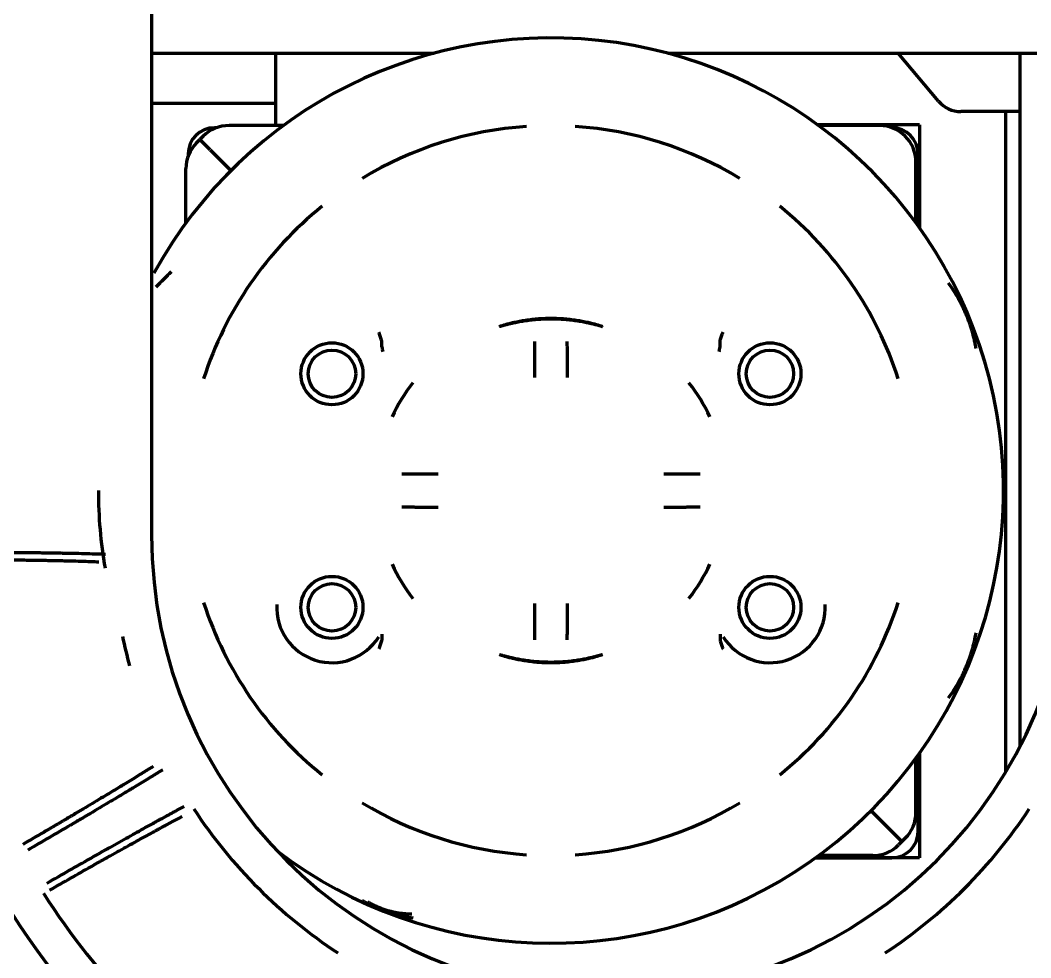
# Model space of a CAD drawing. Header units: inches. Extents: x -3055 to 7244, y 299 to 5591.
# Drawn here: x 3620.6 to 3689.8, y 4455.6 to 4519.8 of the extents above; entities that cross this region are included whole.
import ezdxf

# ---------------------------------------------------------------- set-up
doc = ezdxf.new("R2010")
doc.units = ezdxf.units.IN

msp = doc.modelspace()

# ---------------------------------------------------------------- linework, layer by layer
at = {"linetype": 'Continuous', "lineweight": 70}
for p, q in [((3629.619, 4528.586), (3629.619, 4484.563)), ((3629.619, 4517.563), (3648.969, 4517.563)), ((3638.119, 4512.615), (3638.119, 4517.564)), ((3664.967, 4517.563), (3692.618, 4517.563)), ((3683.519, 4514.278), (3680.762, 4517.563)), ((3689.119, 4513.563), (3689.119, 4517.567)), ((3638.119, 4514.113), (3629.614, 4514.113)), ((3687.119, 4513.563), (3685.051, 4513.563)), ((3689.119, 4513.563), (3687.119, 4513.563)), ((3688.119, 4468.339), (3688.119, 4513.563)), ((3689.119, 4470.133), (3689.119, 4513.563)), ((3634.068, 4512.463), (3633.919, 4512.463)), ((3638.638, 4512.613), (3634.921, 4512.613)), ((3682.219, 4512.663), (3675.23, 4512.663)), ((3679.469, 4512.613), (3675.298, 4512.613)), ((3682.219, 4512.663), (3682.219, 4505.598)), ((3632.701, 4511.429), (3632.927, 4511.655)), ((3633.153, 4511.881), (3632.927, 4511.655)), ((3633.634, 4510.948), (3632.927, 4511.655)), ((3633.634, 4510.948), (3632.927, 4511.655)), ((3632.119, 4510.663), (3632.119, 4510.514)), ((3633.634, 4510.948), (3635.048, 4509.534)), ((3633.634, 4510.948), (3635.048, 4509.534)), ((3682.119, 4505.737), (3682.119, 4510.663)), ((3631.969, 4505.943), (3631.969, 4509.661)), ((3681.969, 4505.943), (3681.969, 4510.113)), ((3645.388, 4497.447), (3645.388, 4497.771)), ((3668.549, 4497.447), (3668.549, 4497.771)), ((3645.388, 4477.78), (3645.388, 4477.456)), ((3668.549, 4477.78), (3668.549, 4477.456)), ((3682.119, 4464.263), (3682.119, 4469.49)), ((3682.219, 4469.629), (3682.219, 4462.463)), ((3681.969, 4465.566), (3681.969, 4469.283)), ((3678.889, 4465.693), (3680.303, 4464.279)), ((3678.889, 4465.693), (3680.303, 4464.279)), ((3681.01, 4463.572), (3680.303, 4464.279)), ((3681.01, 4463.572), (3680.303, 4464.279)), ((3681.01, 4463.572), (3680.784, 4463.346)), ((3681.01, 4463.572), (3681.236, 4463.798)), ((3638.639, 4462.613), (3638.526, 4462.613)), ((3679.016, 4462.613), (3675.299, 4462.613)), ((3638.672, 4462.463), (3638.845, 4462.463)), ((3682.219, 4462.463), (3675.092, 4462.463)), ((3675.092, 4462.463), (3680.319, 4462.463))]:
    msp.add_line(p, q, dxfattribs=at)
for centre, radius in [((3641.969, 4495.613), 2.125), ((3641.969, 4495.613), 1.625), ((3671.969, 4495.613), 2.125), ((3671.969, 4495.613), 1.625), ((3641.969, 4479.613), 2.125), ((3641.969, 4479.613), 1.625), ((3671.969, 4479.613), 2.125), ((3671.969, 4479.613), 1.625)]:
    msp.add_circle(centre, radius, dxfattribs=at)
for centre, radius, start, end in [((3656.969, 4487.613), 31, 232.84125, 151.30687), ((3685.051, 4515.563), 2, 220, 270), ((3633.919, 4510.663), 1.8, 90, 180), ((3634.921, 4510.113), 2.5, 90, 135), ((3656.969, 4487.613), 24.991, 93.82427, 121.17573), ((3656.969, 4487.613), 24.991, 58.82427, 86.17573), ((3679.469, 4510.113), 2.5, 0, 90), ((3680.319, 4510.663), 1.8, 0, 90), ((3634.469, 4509.661), 2.5, 135, 180), ((3656.969, 4487.613), 24.991, 128.82427, 162.14701), ((3656.969, 4487.613), 24.991, 17.85299, 51.17573), ((3656.969, 4487.613), 11.996, 142.00464, 155.16062), ((3656.969, 4487.613), 11.996, 24.83938, 37.99537), ((3656.969, 4487.613), 31, 180, 189.88313), ((3661.119, 4484.563), 64, 180, 0), ((3661.119, 4484.563), 61.472, 180, 0), ((3661.119, 4484.563), 31.5, 180, 0), ((3656.969, 4487.613), 11.996, 204.83938, 217.99536), ((3656.969, 4487.613), 11.996, 322.00464, 335.16062), ((3656.969, 4487.613), 24.991, 197.85299, 231.17573), ((3656.969, 4487.613), 24.991, 308.82427, 342.14701), ((3641.969, 4479.613), 3.788, 177.16731, 327.75157), ((3671.969, 4479.613), 3.788, 212.24843, 2.83269), ((3661.119, 4484.563), 34.207, 191.71605, 195.18526), ((3661.119, 4484.563), 48.553, 189.09025, 350.90976), ((3656.969, 4487.613), 24.991, 238.82427, 266.17573), ((3656.969, 4487.613), 24.991, 273.82427, 301.17573), ((3661.119, 4484.563), 34.207, 213.232, 236.768), ((3661.119, 4484.563), 34.207, 303.232, 326.768), ((3679.469, 4465.566), 2.5, 315, 0), ((3680.319, 4464.263), 1.8, 270, 0), ((3679.016, 4465.113), 2.5, 270, 315), ((3661.119, 4484.563), 45.991, 212.21535, 237.78465), ((3661.119, 4484.563), 45.991, 302.21535, 327.78465)]:
    msp.add_arc(centre, radius, start, end, dxfattribs=at)
for points, knots in [([(3630.959, 4502.597), (3630.783, 4502.422), (3630.608, 4502.246), (3630.346, 4501.984), (3630.258, 4501.896), (3630.084, 4501.722), (3629.996, 4501.635), (3629.909, 4501.547)], [0, 0, 0, 0, 0.5, 0.5, 0.75, 0.75, 1, 1, 1, 1]), ([(3686.089, 4497.353), (3686.072, 4497.453), (3686.054, 4497.554), (3686.014, 4497.753), (3685.993, 4497.853), (3685.924, 4498.15), (3685.873, 4498.347), (3685.759, 4498.736), (3685.696, 4498.93), (3685.593, 4499.218), (3685.557, 4499.313), (3685.483, 4499.503), (3685.406, 4499.692), (3685.324, 4499.878), (3685.239, 4500.063), (3685.195, 4500.154), (3685.105, 4500.337), (3685.058, 4500.427), (3684.963, 4500.607), (3684.914, 4500.696), (3684.763, 4500.961), (3684.657, 4501.135), (3684.435, 4501.475), (3684.32, 4501.642), (3684.198, 4501.806)], [0, 0, 0, 0, 0.0625, 0.0625, 0.125, 0.125, 0.25, 0.25, 0.375, 0.375, 0.4375, 0.4375, 0.5, 0.5625, 0.5625, 0.625, 0.625, 0.6875, 0.6875, 0.75, 0.75, 0.875, 0.875, 1, 1, 1, 1]), ([(3645.369, 4497.901), (3645.341, 4497.994), (3645.311, 4498.087), (3645.264, 4498.225), (3645.248, 4498.271), (3645.223, 4498.34), (3645.215, 4498.363), (3645.198, 4498.409), (3645.189, 4498.432), (3645.18, 4498.454)], [0, 0, 0, 0, 0.5, 0.5, 0.75, 0.75, 0.875, 0.875, 1, 1, 1, 1]), ([(3645.388, 4497.771), (3645.388, 4497.792), (3645.386, 4497.814), (3645.381, 4497.858), (3645.376, 4497.88), (3645.369, 4497.901)], [0, 0, 0, 0, 0.5, 0.5, 1, 1, 1, 1]), ([(3655.848, 4497.827), (3655.847, 4497.745), (3655.847, 4497.659), (3655.845, 4497.482), (3655.844, 4497.299), (3655.843, 4497.103), (3655.843, 4496.976), (3655.843, 4496.95), (3655.842, 4496.899), (3655.842, 4496.873), (3655.842, 4496.794), (3655.842, 4496.741), (3655.841, 4496.582), (3655.84, 4496.367), (3655.84, 4496.145), (3655.84, 4495.977), (3655.84, 4495.892), (3655.839, 4495.806), (3655.839, 4495.749), (3655.839, 4495.72), (3655.839, 4495.576), (3655.839, 4495.461), (3655.839, 4495.345)], [0, 0, 0, 0, 0.125, 0.125, 0.25, 0.375, 0.375, 0.40625, 0.40625, 0.4375, 0.4375, 0.5, 0.5, 0.625, 0.75, 0.75, 0.8125, 0.84375, 0.84375, 0.875, 0.875, 1, 1, 1, 1]), ([(3658.098, 4495.345), (3658.098, 4495.461), (3658.098, 4495.576), (3658.098, 4495.803), (3658.097, 4496.029), (3658.097, 4496.251), (3658.096, 4496.389), (3658.096, 4496.416), (3658.096, 4496.471), (3658.096, 4496.499), (3658.096, 4496.58), (3658.096, 4496.634), (3658.095, 4496.793), (3658.094, 4497), (3658.093, 4497.196), (3658.092, 4497.339), (3658.092, 4497.41), (3658.092, 4497.479), (3658.091, 4497.524), (3658.091, 4497.547), (3658.09, 4497.659), (3658.09, 4497.745), (3658.089, 4497.827)], [0, 0, 0, 0, 0.125, 0.125, 0.25, 0.375, 0.375, 0.40625, 0.40625, 0.4375, 0.4375, 0.5, 0.5, 0.625, 0.75, 0.75, 0.8125, 0.84375, 0.84375, 0.875, 0.875, 1, 1, 1, 1]), ([(3668.549, 4497.771), (3668.549, 4497.792), (3668.551, 4497.814), (3668.556, 4497.858), (3668.561, 4497.88), (3668.568, 4497.901)], [0, 0, 0, 0, 0.5, 0.5, 1, 1, 1, 1]), ([(3668.568, 4497.901), (3668.596, 4497.994), (3668.626, 4498.087), (3668.673, 4498.225), (3668.689, 4498.271), (3668.714, 4498.34), (3668.722, 4498.363), (3668.739, 4498.409), (3668.748, 4498.432), (3668.757, 4498.454)], [0, 0, 0, 0, 0.5, 0.5, 0.75, 0.75, 0.875, 0.875, 1, 1, 1, 1]), ([(3645.388, 4497.447), (3645.4, 4497.388), (3645.41, 4497.332), (3645.429, 4497.228), (3645.437, 4497.18), (3645.446, 4497.136)], [0, 0, 0, 0, 0.5, 0.5, 1, 1, 1, 1]), ([(3668.491, 4497.136), (3668.5, 4497.18), (3668.508, 4497.228), (3668.527, 4497.332), (3668.537, 4497.388), (3668.549, 4497.447)], [0, 0, 0, 0, 0.5, 0.5, 1, 1, 1, 1]), ([(3649.237, 4488.743), (3649.121, 4488.743), (3649.006, 4488.743), (3648.778, 4488.742), (3648.553, 4488.742), (3648.331, 4488.742), (3648.193, 4488.741), (3648.165, 4488.741), (3648.111, 4488.741), (3648.083, 4488.741), (3648.002, 4488.741), (3647.948, 4488.741), (3647.788, 4488.74), (3647.582, 4488.739), (3647.385, 4488.738), (3647.242, 4488.737), (3647.172, 4488.737), (3647.103, 4488.736), (3647.057, 4488.736), (3647.035, 4488.736), (3646.923, 4488.735), (3646.837, 4488.734), (3646.755, 4488.734)], [0, 0, 0, 0, 0.125, 0.125, 0.25, 0.375, 0.375, 0.40625, 0.40625, 0.4375, 0.4375, 0.5, 0.5, 0.625, 0.75, 0.75, 0.8125, 0.84375, 0.84375, 0.875, 0.875, 1, 1, 1, 1]), ([(3667.182, 4488.734), (3667.1, 4488.734), (3667.015, 4488.735), (3666.838, 4488.736), (3666.654, 4488.738), (3666.458, 4488.739), (3666.331, 4488.739), (3666.305, 4488.739), (3666.254, 4488.74), (3666.228, 4488.74), (3666.149, 4488.74), (3666.097, 4488.74), (3665.937, 4488.741), (3665.722, 4488.741), (3665.5, 4488.742), (3665.332, 4488.742), (3665.247, 4488.742), (3665.162, 4488.742), (3665.104, 4488.742), (3665.075, 4488.742), (3664.931, 4488.743), (3664.816, 4488.743), (3664.7, 4488.743)], [0, 0, 0, 0, 0.125, 0.125, 0.25, 0.375, 0.375, 0.40625, 0.40625, 0.4375, 0.4375, 0.5, 0.5, 0.625, 0.75, 0.75, 0.8125, 0.84375, 0.84375, 0.875, 0.875, 1, 1, 1, 1]), ([(3646.755, 4486.493), (3646.837, 4486.492), (3646.922, 4486.492), (3647.099, 4486.49), (3647.283, 4486.489), (3647.479, 4486.488), (3647.606, 4486.488), (3647.632, 4486.487), (3647.683, 4486.487), (3647.709, 4486.487), (3647.788, 4486.487), (3647.84, 4486.487), (3648, 4486.486), (3648.215, 4486.485), (3648.437, 4486.485), (3648.605, 4486.485), (3648.69, 4486.484), (3648.776, 4486.484), (3648.833, 4486.484), (3648.862, 4486.484), (3649.006, 4486.484), (3649.121, 4486.484), (3649.237, 4486.484)], [0, 0, 0, 0, 0.125, 0.125, 0.25, 0.375, 0.375, 0.40625, 0.40625, 0.4375, 0.4375, 0.5, 0.5, 0.625, 0.75, 0.75, 0.8125, 0.84375, 0.84375, 0.875, 0.875, 1, 1, 1, 1]), ([(3664.7, 4486.484), (3664.816, 4486.484), (3664.931, 4486.484), (3665.159, 4486.484), (3665.384, 4486.485), (3665.606, 4486.485), (3665.744, 4486.485), (3665.772, 4486.485), (3665.826, 4486.486), (3665.854, 4486.486), (3665.935, 4486.486), (3665.989, 4486.486), (3666.149, 4486.487), (3666.355, 4486.488), (3666.552, 4486.489), (3666.695, 4486.489), (3666.765, 4486.49), (3666.834, 4486.49), (3666.88, 4486.491), (3666.902, 4486.491), (3667.014, 4486.492), (3667.1, 4486.492), (3667.182, 4486.493)], [0, 0, 0, 0, 0.125, 0.125, 0.25, 0.375, 0.375, 0.40625, 0.40625, 0.4375, 0.4375, 0.5, 0.5, 0.625, 0.75, 0.75, 0.8125, 0.84375, 0.84375, 0.875, 0.875, 1, 1, 1, 1]), ([(3619.371, 4483.389), (3619.764, 4483.386), (3620.145, 4483.382), (3620.886, 4483.374), (3621.605, 4483.366), (3622.281, 4483.357), (3622.771, 4483.349), (3622.932, 4483.347), (3623.169, 4483.343), (3623.286, 4483.341), (3623.402, 4483.339), (3623.479, 4483.337), (3623.517, 4483.337), (3623.859, 4483.331), (3624.147, 4483.325), (3624.692, 4483.313), (3625.206, 4483.301), (3625.66, 4483.288), (3626.083, 4483.275), (3626.279, 4483.268), (3626.459, 4483.262)], [0, 0, 0, 0, 0.125, 0.125, 0.25, 0.375, 0.375, 0.4375, 0.4375, 0.46875, 0.484375, 0.484375, 0.5, 0.5, 0.625, 0.625, 0.75, 0.875, 0.875, 1, 1, 1, 1]), ([(3619.151, 4482.88), (3619.53, 4482.876), (3619.898, 4482.872), (3620.612, 4482.863), (3621.306, 4482.854), (3621.958, 4482.843), (3622.431, 4482.835), (3622.586, 4482.832), (3622.814, 4482.827), (3622.89, 4482.826), (3623.04, 4482.823), (3623.114, 4482.821), (3623.334, 4482.817), (3623.477, 4482.814), (3623.688, 4482.809), (3623.757, 4482.807), (3623.893, 4482.804), (3623.961, 4482.802), (3624.292, 4482.794), (3624.542, 4482.788), (3625.012, 4482.774), (3625.232, 4482.767), (3625.64, 4482.753), (3625.83, 4482.745), (3626.003, 4482.738)], [0, 0, 0, 0, 0.125, 0.125, 0.25, 0.375, 0.375, 0.4375, 0.4375, 0.46875, 0.46875, 0.5, 0.5, 0.5625, 0.5625, 0.59375, 0.59375, 0.625, 0.625, 0.75, 0.75, 0.875, 0.875, 1, 1, 1, 1]), ([(3655.839, 4479.882), (3655.839, 4479.766), (3655.839, 4479.651), (3655.839, 4479.423), (3655.84, 4479.197), (3655.84, 4478.975), (3655.841, 4478.838), (3655.841, 4478.81), (3655.841, 4478.755), (3655.841, 4478.728), (3655.841, 4478.646), (3655.841, 4478.593), (3655.842, 4478.433), (3655.843, 4478.226), (3655.844, 4478.03), (3655.845, 4477.887), (3655.845, 4477.817), (3655.845, 4477.748), (3655.846, 4477.702), (3655.846, 4477.68), (3655.847, 4477.568), (3655.847, 4477.482), (3655.848, 4477.4)], [0, 0, 0, 0, 0.125, 0.125, 0.25, 0.375, 0.375, 0.40625, 0.40625, 0.4375, 0.4375, 0.5, 0.5, 0.625, 0.75, 0.75, 0.8125, 0.84375, 0.84375, 0.875, 0.875, 1, 1, 1, 1]), ([(3658.089, 4477.4), (3658.09, 4477.482), (3658.09, 4477.567), (3658.092, 4477.744), (3658.093, 4477.928), (3658.094, 4478.124), (3658.094, 4478.251), (3658.094, 4478.277), (3658.095, 4478.328), (3658.095, 4478.354), (3658.095, 4478.433), (3658.095, 4478.485), (3658.096, 4478.645), (3658.097, 4478.86), (3658.097, 4479.081), (3658.097, 4479.25), (3658.097, 4479.335), (3658.098, 4479.42), (3658.098, 4479.478), (3658.098, 4479.506), (3658.098, 4479.65), (3658.098, 4479.766), (3658.098, 4479.882)], [0, 0, 0, 0, 0.125, 0.125, 0.25, 0.375, 0.375, 0.40625, 0.40625, 0.4375, 0.4375, 0.5, 0.5, 0.625, 0.75, 0.75, 0.8125, 0.84375, 0.84375, 0.875, 0.875, 1, 1, 1, 1]), ([(3684.198, 4473.421), (3684.32, 4473.585), (3684.435, 4473.752), (3684.657, 4474.092), (3684.762, 4474.265), (3684.963, 4474.617), (3685.059, 4474.797), (3685.194, 4475.071), (3685.238, 4475.163), (3685.324, 4475.349), (3685.365, 4475.442), (3685.445, 4475.63), (3685.483, 4475.725), (3685.557, 4475.914), (3685.593, 4476.01), (3685.696, 4476.297), (3685.759, 4476.49), (3685.844, 4476.782), (3685.872, 4476.88), (3685.923, 4477.077), (3685.947, 4477.176), (3686.016, 4477.473), (3686.055, 4477.673), (3686.089, 4477.874)], [0, 0, 0, 0, 0.125, 0.125, 0.25, 0.25, 0.375, 0.375, 0.4375, 0.4375, 0.5, 0.5, 0.5625, 0.5625, 0.625, 0.625, 0.75, 0.75, 0.8125, 0.8125, 0.875, 0.875, 1, 1, 1, 1]), ([(3645.369, 4477.325), (3645.341, 4477.232), (3645.311, 4477.14), (3645.264, 4477.002), (3645.248, 4476.956), (3645.223, 4476.887), (3645.215, 4476.864), (3645.198, 4476.818), (3645.189, 4476.795), (3645.18, 4476.772)], [0, 0, 0, 0, 0.5, 0.5, 0.75, 0.75, 0.875, 0.875, 1, 1, 1, 1]), ([(3645.388, 4477.456), (3645.388, 4477.434), (3645.386, 4477.412), (3645.381, 4477.369), (3645.376, 4477.347), (3645.369, 4477.325)], [0, 0, 0, 0, 0.5, 0.5, 1, 1, 1, 1]), ([(3668.549, 4477.456), (3668.549, 4477.434), (3668.551, 4477.412), (3668.556, 4477.369), (3668.561, 4477.347), (3668.568, 4477.325)], [0, 0, 0, 0, 0.5, 0.5, 1, 1, 1, 1]), ([(3668.568, 4477.325), (3668.596, 4477.232), (3668.626, 4477.14), (3668.673, 4477.002), (3668.689, 4476.956), (3668.714, 4476.887), (3668.722, 4476.864), (3668.739, 4476.818), (3668.748, 4476.795), (3668.757, 4476.772)], [0, 0, 0, 0, 0.5, 0.5, 0.75, 0.75, 0.875, 0.875, 1, 1, 1, 1]), ([(3629.724, 4468.727), (3629.523, 4468.599), (3629.296, 4468.456), (3628.794, 4468.144), (3628.518, 4467.974), (3628.068, 4467.699), (3627.912, 4467.603), (3627.669, 4467.455), (3627.586, 4467.405), (3627.46, 4467.328), (3627.417, 4467.303), (3627.332, 4467.251), (3627.289, 4467.224), (3626.898, 4466.988), (3626.532, 4466.768), (3625.765, 4466.308), (3625.364, 4466.069), (3624.736, 4465.695), (3624.522, 4465.568), (3624.249, 4465.406), (3624.195, 4465.374), (3624.084, 4465.308), (3624.029, 4465.275), (3623.862, 4465.176), (3623.638, 4465.044), (3623.41, 4464.909), (3623.181, 4464.774), (3623.066, 4464.706), (3622.718, 4464.502), (3622.485, 4464.364), (3621.776, 4463.948), (3621.295, 4463.666), (3620.805, 4463.38)], [0, 0, 0, 0, 0.125, 0.125, 0.25, 0.25, 0.3125, 0.3125, 0.34375, 0.34375, 0.359375, 0.359375, 0.375, 0.375, 0.5, 0.5, 0.625, 0.625, 0.6875, 0.6875, 0.703125, 0.703125, 0.71875, 0.71875, 0.75, 0.78125, 0.78125, 0.8125, 0.8125, 0.875, 0.875, 1, 1, 1, 1]), ([(3630.381, 4468.499), (3630.172, 4468.367), (3629.936, 4468.221), (3629.415, 4467.9), (3629.129, 4467.725), (3628.663, 4467.441), (3628.501, 4467.343), (3628.248, 4467.19), (3628.162, 4467.139), (3628.031, 4467.06), (3627.987, 4467.033), (3627.898, 4466.98), (3627.853, 4466.953), (3627.448, 4466.709), (3627.068, 4466.482), (3626.273, 4466.008), (3625.857, 4465.761), (3625.206, 4465.375), (3624.984, 4465.244), (3624.701, 4465.077), (3624.644, 4465.044), (3624.529, 4464.976), (3624.472, 4464.942), (3624.299, 4464.84), (3624.183, 4464.772), (3623.599, 4464.429), (3623.122, 4464.149), (3622.147, 4463.579), (3621.65, 4463.288), (3621.142, 4462.992)], [0, 0, 0, 0, 0.125, 0.125, 0.25, 0.25, 0.3125, 0.3125, 0.34375, 0.34375, 0.359375, 0.359375, 0.375, 0.375, 0.5, 0.5, 0.625, 0.625, 0.6875, 0.6875, 0.703125, 0.703125, 0.71875, 0.71875, 0.75, 0.75, 0.875, 0.875, 1, 1, 1, 1]), ([(3622.449, 4460.728), (3622.959, 4461.02), (3623.459, 4461.305), (3624.436, 4461.862), (3624.915, 4462.134), (3625.616, 4462.532), (3625.848, 4462.662), (3626.19, 4462.856), (3626.304, 4462.92), (3626.473, 4463.016), (3626.53, 4463.047), (3626.642, 4463.111), (3626.697, 4463.142), (3627.196, 4463.423), (3627.62, 4463.66), (3628.428, 4464.112), (3628.813, 4464.327), (3629.362, 4464.631), (3629.54, 4464.729), (3629.756, 4464.848), (3629.799, 4464.872), (3629.884, 4464.919), (3629.926, 4464.942), (3630.052, 4465.011), (3630.134, 4465.056), (3630.537, 4465.277), (3630.833, 4465.438), (3631.374, 4465.73), (3631.619, 4465.861), (3631.838, 4465.976)], [0, 0, 0, 0, 0.125, 0.125, 0.25, 0.25, 0.3125, 0.3125, 0.34375, 0.34375, 0.359375, 0.359375, 0.375, 0.375, 0.5, 0.5, 0.625, 0.625, 0.6875, 0.6875, 0.703125, 0.703125, 0.71875, 0.71875, 0.75, 0.75, 0.875, 0.875, 1, 1, 1, 1]), ([(3622.616, 4460.242), (3623.109, 4460.524), (3623.592, 4460.799), (3624.537, 4461.335), (3625, 4461.596), (3625.678, 4461.979), (3625.902, 4462.105), (3626.233, 4462.291), (3626.343, 4462.353), (3626.507, 4462.445), (3626.562, 4462.475), (3626.67, 4462.536), (3626.724, 4462.566), (3627.206, 4462.837), (3627.616, 4463.065), (3628.399, 4463.5), (3628.771, 4463.706), (3629.302, 4463.998), (3629.474, 4464.093), (3629.684, 4464.207), (3629.725, 4464.23), (3629.808, 4464.275), (3629.849, 4464.297), (3629.97, 4464.364), (3630.13, 4464.451), (3630.284, 4464.534), (3630.434, 4464.616), (3630.508, 4464.655), (3630.725, 4464.772), (3630.862, 4464.846), (3631.257, 4465.057), (3631.495, 4465.183), (3631.706, 4465.293)], [0, 0, 0, 0, 0.125, 0.125, 0.25, 0.25, 0.3125, 0.3125, 0.34375, 0.34375, 0.359375, 0.359375, 0.375, 0.375, 0.5, 0.5, 0.625, 0.625, 0.6875, 0.6875, 0.703125, 0.703125, 0.71875, 0.71875, 0.75, 0.78125, 0.78125, 0.8125, 0.8125, 0.875, 0.875, 1, 1, 1, 1]), ([(3644.049, 4459.549), (3644.216, 4459.457), (3644.385, 4459.368), (3644.605, 4459.262), (3644.652, 4459.239), (3644.747, 4459.195), (3644.794, 4459.173), (3644.937, 4459.109), (3645.128, 4459.027), (3645.321, 4458.95), (3645.515, 4458.876), (3645.613, 4458.841), (3645.809, 4458.773), (3645.908, 4458.74), (3646.057, 4458.694), (3646.106, 4458.678), (3646.206, 4458.649), (3646.256, 4458.634), (3646.506, 4458.564), (3646.707, 4458.514), (3647.112, 4458.427), (3647.316, 4458.389), (3647.522, 4458.358)], [0, 0, 0, 0, 0.155602, 0.155602, 0.197821, 0.197821, 0.240041, 0.240041, 0.324481, 0.408921, 0.408921, 0.493361, 0.493361, 0.577801, 0.577801, 0.620021, 0.620021, 0.662241, 0.662241, 0.83112, 0.83112, 1, 1, 1, 1]), ([(3644.416, 4459.449), (3644.48, 4459.411), (3644.546, 4459.374), (3644.657, 4459.314), (3644.702, 4459.291), (3644.791, 4459.246), (3644.836, 4459.224), (3644.971, 4459.161), (3645.061, 4459.12), (3645.244, 4459.045), (3645.336, 4459.009), (3645.522, 4458.943), (3645.615, 4458.912), (3645.804, 4458.855), (3645.899, 4458.829), (3646.042, 4458.793), (3646.09, 4458.782), (3646.186, 4458.76), (3646.234, 4458.75), (3646.378, 4458.722), (3646.474, 4458.705), (3646.667, 4458.677), (3646.763, 4458.665), (3647.054, 4458.636), (3647.25, 4458.627), (3647.447, 4458.627)], [0, 0, 0, 0, 0.070956, 0.070956, 0.117408, 0.117408, 0.16386, 0.16386, 0.256765, 0.256765, 0.349669, 0.349669, 0.442573, 0.442573, 0.535478, 0.535478, 0.58193, 0.58193, 0.628382, 0.628382, 0.721287, 0.721287, 0.814191, 0.814191, 1, 1, 1, 1])]:
    msp.add_open_spline(points, degree=3, knots=knots, dxfattribs=at)
for points in [[(3653.469, 4498.854), (3653.469, 4498.855), (3653.474, 4498.858), (3653.498, 4498.868), (3653.539, 4498.883), (3653.597, 4498.902), (3653.671, 4498.926), (3653.761, 4498.954), (3653.868, 4498.986), (3653.991, 4499.021), (3654.129, 4499.058), (3654.282, 4499.096), (3654.449, 4499.136), (3654.628, 4499.175), (3654.819, 4499.214), (3655.02, 4499.251), (3655.23, 4499.285), (3655.448, 4499.316), (3655.672, 4499.344), (3655.901, 4499.368), (3656.134, 4499.387), (3656.371, 4499.402), (3656.609, 4499.412), (3656.849, 4499.417), (3657.088, 4499.417), (3657.328, 4499.412), (3657.566, 4499.402), (3657.803, 4499.387), (3658.036, 4499.368), (3658.265, 4499.344), (3658.489, 4499.316), (3658.707, 4499.285), (3658.917, 4499.251), (3659.118, 4499.214), (3659.309, 4499.175), (3659.488, 4499.136), (3659.655, 4499.096), (3659.808, 4499.058), (3659.946, 4499.021), (3660.069, 4498.986), (3660.176, 4498.954), (3660.266, 4498.926), (3660.34, 4498.902), (3660.398, 4498.883), (3660.439, 4498.868), (3660.463, 4498.858), (3660.469, 4498.855), (3660.469, 4498.854)], [(3660.469, 4498.854), (3660.469, 4498.853), (3660.463, 4498.854), (3660.438, 4498.859), (3660.397, 4498.87), (3660.34, 4498.885), (3660.266, 4498.905), (3660.176, 4498.928), (3660.07, 4498.956), (3659.947, 4498.987), (3659.81, 4499.02), (3659.657, 4499.056), (3659.491, 4499.092), (3659.312, 4499.128), (3659.121, 4499.164), (3658.92, 4499.198), (3658.71, 4499.231), (3658.492, 4499.26), (3658.268, 4499.287), (3658.038, 4499.309), (3657.805, 4499.328), (3657.568, 4499.342), (3657.329, 4499.351), (3657.089, 4499.356), (3656.848, 4499.356), (3656.608, 4499.351), (3656.369, 4499.342), (3656.132, 4499.328), (3655.899, 4499.309), (3655.669, 4499.287), (3655.445, 4499.26), (3655.227, 4499.231), (3655.017, 4499.198), (3654.816, 4499.164), (3654.625, 4499.128), (3654.446, 4499.092), (3654.28, 4499.056), (3654.127, 4499.02), (3653.99, 4498.987), (3653.867, 4498.956), (3653.761, 4498.928), (3653.671, 4498.905), (3653.597, 4498.885), (3653.54, 4498.87), (3653.499, 4498.859), (3653.474, 4498.854), (3653.469, 4498.853), (3653.469, 4498.854)], [(3660.469, 4476.373), (3660.469, 4476.372), (3660.463, 4476.369), (3660.439, 4476.359), (3660.398, 4476.344), (3660.34, 4476.325), (3660.266, 4476.301), (3660.176, 4476.273), (3660.069, 4476.241), (3659.946, 4476.206), (3659.808, 4476.169), (3659.655, 4476.13), (3659.488, 4476.091), (3659.309, 4476.051), (3659.118, 4476.013), (3658.917, 4475.976), (3658.707, 4475.942), (3658.489, 4475.91), (3658.265, 4475.883), (3658.036, 4475.859), (3657.803, 4475.839), (3657.566, 4475.824), (3657.328, 4475.815), (3657.088, 4475.809), (3656.849, 4475.809), (3656.609, 4475.815), (3656.371, 4475.824), (3656.134, 4475.839), (3655.901, 4475.859), (3655.672, 4475.883), (3655.448, 4475.91), (3655.23, 4475.942), (3655.02, 4475.976), (3654.819, 4476.013), (3654.628, 4476.051), (3654.449, 4476.091), (3654.282, 4476.13), (3654.129, 4476.169), (3653.991, 4476.206), (3653.868, 4476.241), (3653.761, 4476.273), (3653.671, 4476.301), (3653.597, 4476.325), (3653.539, 4476.344), (3653.498, 4476.359), (3653.474, 4476.369), (3653.469, 4476.372), (3653.469, 4476.373)], [(3653.469, 4476.373), (3653.469, 4476.373), (3653.474, 4476.373), (3653.499, 4476.368), (3653.54, 4476.357), (3653.597, 4476.342), (3653.671, 4476.322), (3653.761, 4476.298), (3653.867, 4476.271), (3653.99, 4476.24), (3654.127, 4476.206), (3654.28, 4476.171), (3654.446, 4476.135), (3654.625, 4476.099), (3654.816, 4476.063), (3655.017, 4476.028), (3655.227, 4475.996), (3655.445, 4475.966), (3655.669, 4475.94), (3655.899, 4475.917), (3656.132, 4475.899), (3656.369, 4475.885), (3656.608, 4475.875), (3656.848, 4475.871), (3657.089, 4475.871), (3657.329, 4475.875), (3657.568, 4475.885), (3657.805, 4475.899), (3658.038, 4475.917), (3658.268, 4475.94), (3658.492, 4475.966), (3658.71, 4475.996), (3658.92, 4476.028), (3659.121, 4476.063), (3659.312, 4476.099), (3659.491, 4476.135), (3659.657, 4476.171), (3659.81, 4476.206), (3659.947, 4476.24), (3660.07, 4476.271), (3660.176, 4476.298), (3660.266, 4476.322), (3660.34, 4476.342), (3660.397, 4476.357), (3660.438, 4476.368), (3660.463, 4476.373), (3660.469, 4476.373), (3660.469, 4476.373)]]:
    msp.add_open_spline(points, degree=3, dxfattribs=at)

doc.saveas('drawing.dxf')
